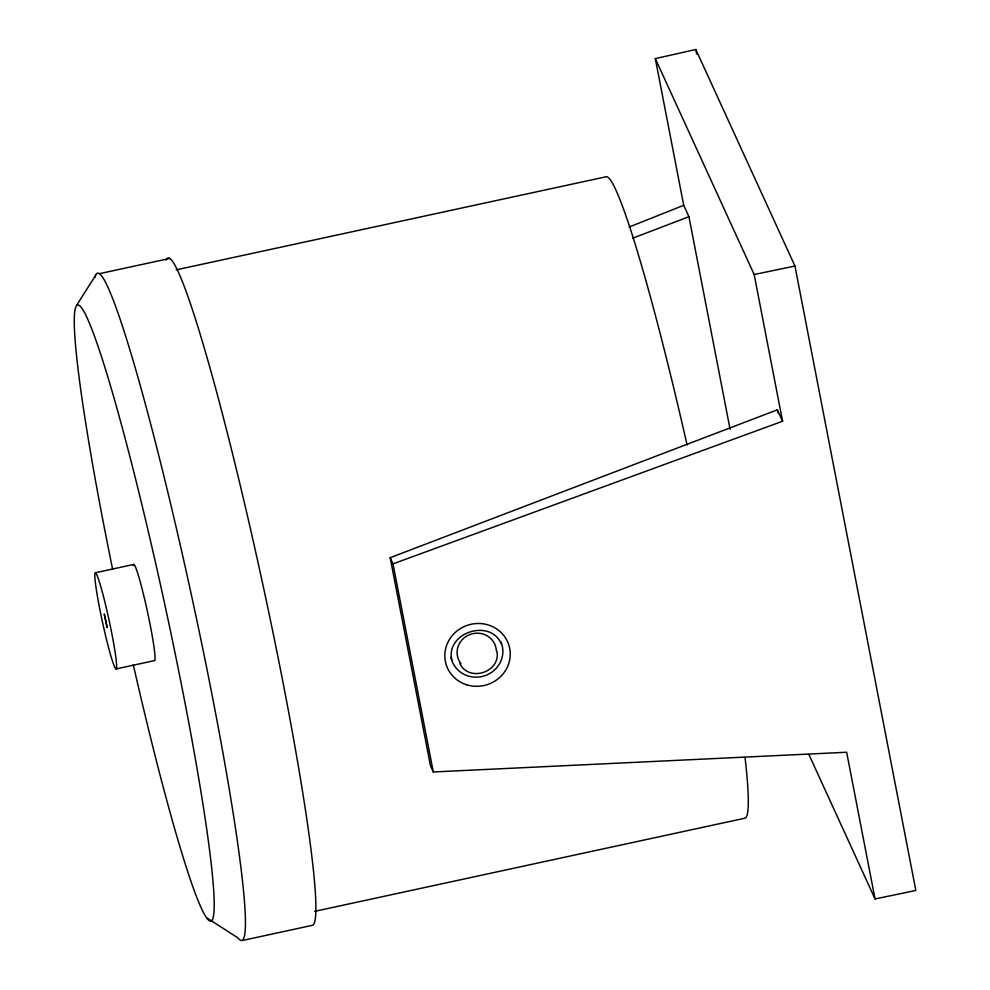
<?xml version="1.0" encoding="UTF-8"?>
<svg xmlns="http://www.w3.org/2000/svg" width="990" height="990" viewBox="0 0 990 990"><rect width="100%" height="100%" fill="white"/><g stroke="black" fill="none" stroke-linecap="round" stroke-linejoin="round"><path stroke-width="1.49" d="M76.96 304.772L95.609 275.381M629.157 227.019L683.719 205.314L655.318 58.608L695.822 49.5L794.958 266.038L915.837 890.468L875.049 898.945L808.929 754.541M632.598 238.231L688.941 216.711L683.719 205.314M433.298 771.965L430.464 765.79L390.184 557.692L777.348 409.823L782.57 421.233L393.005 563.867L433.298 771.965L846.648 752.251L875.049 898.945M99.161 273.735L169.562 258.489M176.208 269.849L605.397 176.925A328.235 22.82 77.8 0 1 687.097 445.055M794.958 266.038L754.17 274.527L655.318 58.608M95.473 572.74L133.873 564.424M115.978 668.955A49.24 3.428 77.8 0 0 103.888 598.034A49.24 3.428 77.8 0 0 97.292 595.559A49.24 3.428 77.8 0 0 115.978 668.955L154.391 660.639A49.24 3.428 77.8 0 0 146.57 607.674A49.24 3.428 77.8 0 0 133.229 565.698M314.634 911.357L745.334 818.111A328.235 22.82 77.8 0 0 745.049 757.486M242.315 940.5L312.716 925.254A341.364 23.735 77.8 0 0 259.256 568.099A341.364 23.735 77.8 0 0 166.011 260.135M207.12 918.089L237.835 937.827A341.364 23.735 77.8 0 0 193.038 602.526A341.364 23.735 77.8 0 0 94.941 277.435M501.163 643.512C489.704 618.045 445.364 632.87 451.811 660.095M459.83 663.436C468.839 682.852 501.472 671.938 496.832 650.999M390.184 557.692L393.005 563.867M754.17 274.527L782.57 421.233M777.348 409.823L777.942 412.867M695.822 49.5L696.7 54.042M688.941 216.711L730.088 429.289M112.625 569.3A315.105 21.904 77.8 0 1 99.854 351.685A315.105 21.904 77.8 0 1 211.724 868.416A315.105 21.904 77.8 0 1 133.291 664.748M500.891 641.829A26.26 25.035 -16.2 0 1 484.135 675.947A26.26 25.035 -16.2 0 1 450.982 657.236M460.981 663.696A19.689 18.773 -16.2 0 1 470.04 634.479A19.689 18.773 -16.2 0 1 496.312 650.579M104.309 614.184L107.143 627.499L104.309 614.184M466.599 684.771A32.843 31.309 -16.2 0 0 509.714 648.388A32.843 31.309 -16.2 0 0 456.303 631.521A32.843 31.309 -16.2 0 0 466.599 684.771"/></g></svg>
